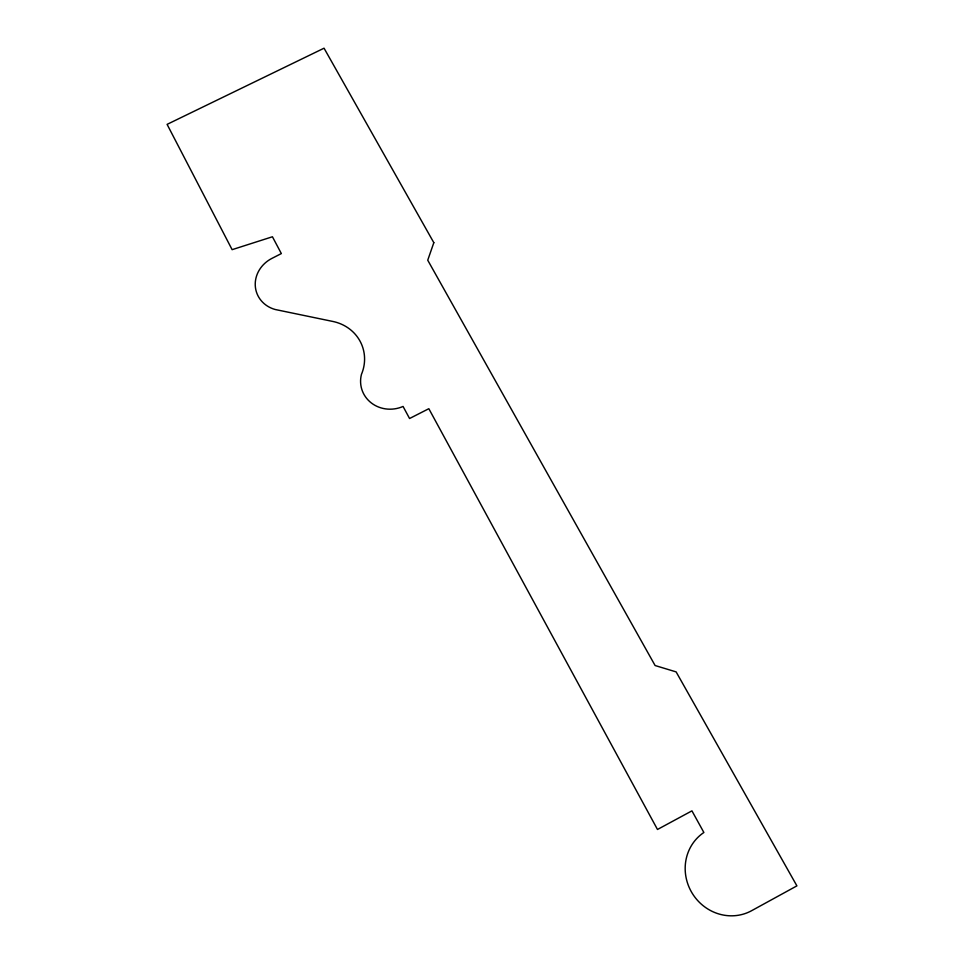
<?xml version="1.0" encoding="UTF-8"?>
<svg xmlns="http://www.w3.org/2000/svg" width="964" height="964" viewBox="0 0 964 964"><rect width="100%" height="100%" fill="white"/><g stroke="black" fill="none" stroke-linecap="round" stroke-linejoin="round"><path stroke-width="1.45" d="M433.824 242.675L427.739 260.208L655.11 665.534L676.126 671.896L796.903 885.868L751.607 910.703A45.85 43.476 57.9 0 1 692.2 893.23A45.85 43.476 57.9 0 1 703.877 832.486L691.935 810.857L657.484 829.474L428.835 408.7L409.567 418.509L403.06 406.447A30.559 28.703 -15.6 0 1 371.333 402.952A30.559 28.703 -15.6 0 1 361.464 374.333A42.982 40.018 -19.9 0 0 333.339 321.554L275.162 309.492A30.185 27.619 -19.5 0 1 255.279 285.862A30.185 27.619 -19.5 0 1 271.993 258.352L281.343 253.58L272.438 236.77L232.119 249.664L167.097 124.368L324.049 48.2L433.824 242.675"/></g></svg>
